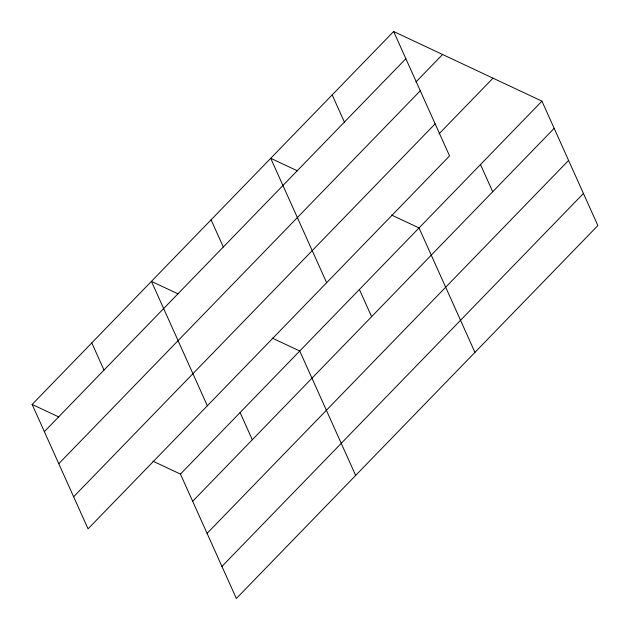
<?xml version="1.0" encoding="UTF-8"?>
<svg xmlns="http://www.w3.org/2000/svg" width="630" height="630" viewBox="0 0 630 630"><rect width="100%" height="100%" fill="white"/><g stroke="black" fill="none" stroke-linecap="round" stroke-linejoin="round"><path stroke-width="0.94" d="M393.64 31.5L449.552 155.917L88.05 528.846L32.138 404.436L393.64 31.5L541.95 101.154L597.862 225.564L236.36 598.5L180.448 474.083L152.862 461.128M44.36 431.621L405.862 58.692M415.95 81.955L442.583 54.487M58.779 463.712L420.281 90.775M73.631 496.763L435.133 123.834M439.063 133.812L493.006 78.167M180.448 474.083L541.95 101.154M192.67 501.275L554.172 128.339M207.089 533.358L568.591 160.429M221.941 566.417L583.443 193.481M297.423 170.832L270.727 158.295L326.639 282.712M391.45 214.995L419.037 227.95L474.949 352.367M178.125 293.903L151.428 281.366L207.349 405.783M272.16 338.058L299.746 351.012L355.659 475.43M32.138 404.436L58.834 416.973M480.493 164.548L492.715 191.74M332.183 94.902L344.405 122.094M359.391 289.485L371.613 316.677M211.082 219.831L223.303 247.023M240.093 412.548L252.315 439.74M91.783 342.901L104.005 370.093"/></g></svg>
